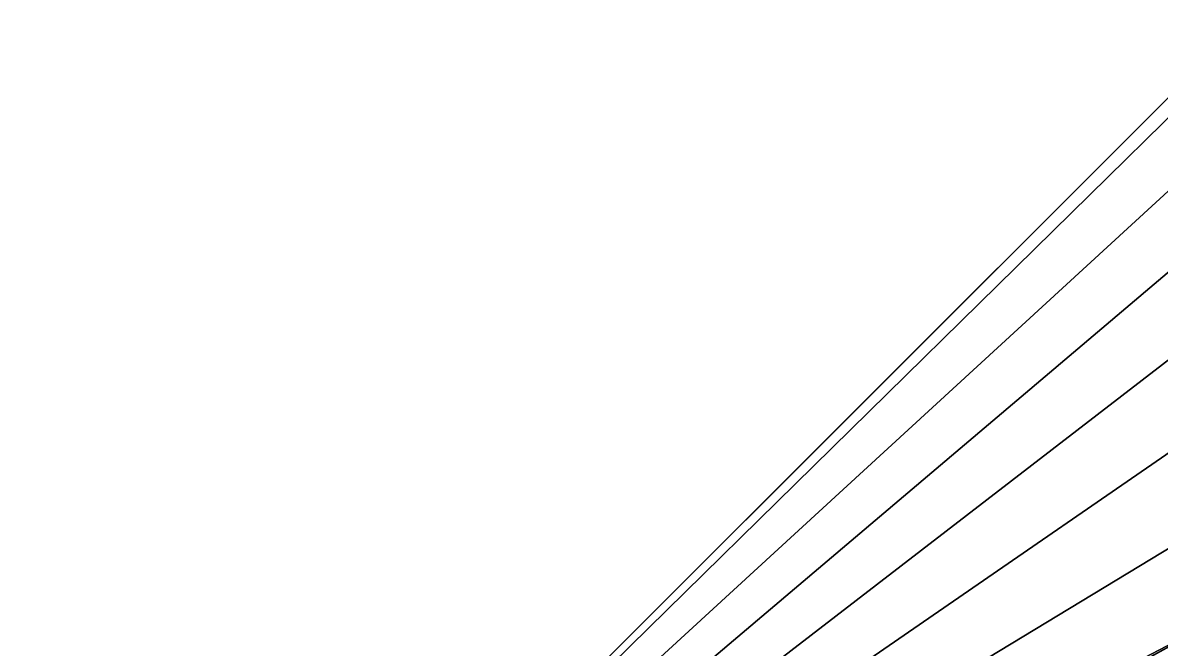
# Model space of a CAD drawing. Header units: metres. Extents: x 8.5 to 85.5, y 17.5 to 94.5.
# Drawn here: x 9.38 to 26.31, y 51.25 to 60.57 of the extents above; entities that cross this region are included whole.
import ezdxf

# ---------------------------------------------------------------- set-up
doc = ezdxf.new("R2010")
doc.units = ezdxf.units.M

msp = doc.modelspace()

# ---------------------------------------------------------------- meshes
at = {"layer": 'Layer0'}
mesh = msp.add_polyface(dxfattribs=at)
corners = [(27.529, 60.571, -26.87), (27.529, 60.571, -34), (9.376, 42.418, -26.87)]
mesh.append_faces([[corners[k] for k in face] for face in [(0, 1, 2)]])
mesh = msp.add_polyface(dxfattribs=at)
corners = [(13.248, 46.289, -31.113), (27.529, 60.571, -34), (9.376, 42.418, -34)]
mesh.append_faces([[corners[k] for k in face] for face in [(0, 1, 2)]])
mesh = msp.add_polyface(dxfattribs=at)
corners = [(27.529, 60.571, -34), (12.713, 45.755, -30.46), (9.376, 42.418, -26.87), (12.835, 45.877, -30.568), (12.953, 45.994, -30.693)]
mesh.append_faces([[corners[k] for k in face] for face in [(0, 1, 2), (3, 0, 4)]], dxfattribs={"vtx0": -1})
mesh.append_faces([[corners[k] for k in face] for face in [(1, 0, 3)]], dxfattribs={"vtx0": -1, "vtx1": -1})
mesh = msp.add_polyface(dxfattribs=at)
corners = [(27.721, 50.679, -34), (9.376, 42.418, -34), (27.529, 60.571, -34)]
mesh.append_faces([[corners[k] for k in face] for face in [(0, 1, 2)]])
mesh = msp.add_polyface(dxfattribs=at)
corners = [(27.529, 60.571, -26.87), (9.376, 42.418, -26.87), (27.437, 60.158, -27.097)]
mesh.append_faces([[corners[k] for k in face] for face in [(0, 1, 2)]])
mesh = msp.add_polyface(dxfattribs=at)
corners = [(12.953, 45.994, -30.693), (27.529, 60.571, -34), (13.066, 46.107, -30.834)]
mesh.append_faces([[corners[k] for k in face] for face in [(0, 1, 2)]])
mesh = msp.add_polyface(dxfattribs=at)
corners = [(27.529, 60.571, -34), (13.174, 46.215, -30.991), (13.066, 46.107, -30.834)]
mesh.append_faces([[corners[k] for k in face] for face in [(0, 1, 2)]])
mesh = msp.add_polyface(dxfattribs=at)
corners = [(13.174, 46.215, -30.991), (27.529, 60.571, -34), (13.248, 46.289, -31.113)]
mesh.append_faces([[corners[k] for k in face] for face in [(0, 1, 2)]])
mesh = msp.add_polyface(dxfattribs=at)
corners = [(27.437, 60.158, -27.097), (9.376, 42.418, -26.87), (27.195, 58.783, -27.897)]
mesh.append_faces([[corners[k] for k in face] for face in [(0, 1, 2)]])
mesh = msp.add_polyface(dxfattribs=at)
corners = [(27.195, 58.783, -27.897), (9.376, 42.418, -26.87), (27.049, 57.395, -28.776)]
mesh.append_faces([[corners[k] for k in face] for face in [(0, 1, 2)]])
mesh = msp.add_polyface(dxfattribs=at)
corners = [(27.049, 57.395, -28.776), (9.376, 42.418, -26.87), (27, 56, -29.728)]
mesh.append_faces([[corners[k] for k in face] for face in [(0, 1, 2)]])
mesh = msp.add_polyface(dxfattribs=at)
corners = [(27.049, 54.605, -30.749), (27, 56, -29.728), (9.376, 42.418, -26.87)]
mesh.append_faces([[corners[k] for k in face] for face in [(0, 1, 2)]])
mesh = msp.add_polyface(dxfattribs=at)
corners = [(27.195, 53.217, -31.834), (27.049, 54.605, -30.749), (9.376, 42.418, -26.87)]
mesh.append_faces([[corners[k] for k in face] for face in [(0, 1, 2)]])
mesh = msp.add_polyface(dxfattribs=at)
corners = [(27.437, 51.842, -32.977), (27.195, 53.217, -31.834), (9.376, 42.418, -26.87)]
mesh.append_faces([[corners[k] for k in face] for face in [(0, 1, 2)]])
mesh = msp.add_polyface(dxfattribs=at)
corners = [(13.983, 44.486, -28.665), (27.437, 51.842, -32.977), (9.376, 42.418, -26.87), (14.143, 44.569, -28.719), (14.304, 44.643, -28.782)]
mesh.append_faces([[corners[k] for k in face] for face in [(0, 1, 2), (1, 3, 4)]], dxfattribs={"vtx0": -1})
mesh.append_faces([[corners[k] for k in face] for face in [(1, 0, 3)]], dxfattribs={"vtx0": -1, "vtx2": -1})
mesh = msp.add_polyface(dxfattribs=at)
corners = [(14.467, 44.706, -28.852), (27.437, 51.842, -32.977), (14.304, 44.643, -28.782), (27.721, 50.679, -34)]
mesh.append_faces([[corners[k] for k in face] for face in [(0, 1, 2), (1, 0, 3)]], dxfattribs={"vtx0": -1})

doc.saveas('drawing.dxf')
